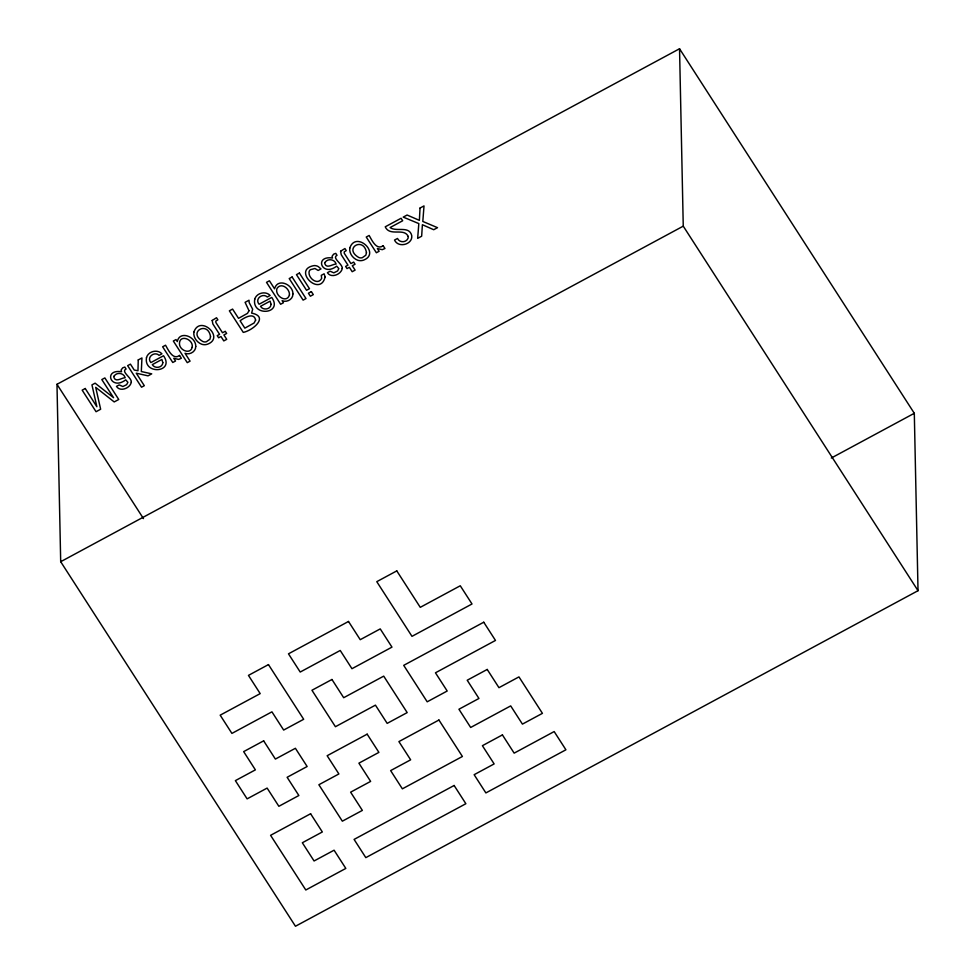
<?xml version="1.0" encoding="UTF-8"?>
<svg xmlns="http://www.w3.org/2000/svg" width="975" height="975" viewBox="0 0 975 975"><rect width="100%" height="100%" fill="white"/><g stroke="black" fill="none" stroke-linecap="round" stroke-linejoin="round"><path stroke-width="1.46" d="M56.977 384.308L679.538 48.75L914.306 413.29L918.023 590.692L295.462 926.25L60.694 561.71L56.977 384.308L143.471 518.615M60.694 561.71L683.256 226.151L679.538 48.75M831.297 458.031L914.306 413.29M683.256 226.151L918.023 590.692M325.114 276.888C320.288 298.033 291.488 269.356 314.182 265.59A6.862 6.264 -1.2 0 1 318.386 266.687L320.982 268.929L318.155 270.453L314.925 268.491L310.391 269.709A4.119 3.766 -1.2 0 0 309.014 272.5C308.636 278.667 318.021 285.626 321.677 278.375L321.299 275.328L324.114 273.804L325.114 276.888M138.243 359.933L137.975 370.756L134.233 370.037L130.431 364.138L127.64 365.637L141.533 387.209L144.312 385.698L136.256 373.181L148.005 375.85L151.71 373.852L141.314 371.524L141.948 357.935L138.243 359.933M408.184 236.425L408.098 238.18C406.356 242.738 399.531 242.958 397.483 238.473L394.534 240.057C398.275 248.442 412.986 244.457 411.73 235.536C409.171 225.347 396.374 232.257 390.085 227.553L402.675 220.764L401.078 218.266L385.235 226.809C389.781 236.949 403.991 227.382 408.184 236.425M420.042 208.041L419.372 220.35L407.099 215.024L403.236 217.108L418.823 223.592L417.653 238.375L421.663 236.218L422.394 224.713L433.704 229.722L437.519 227.675L422.809 221.447L424.015 205.896L420.042 208.041M210.539 336.716L209.918 339.251L206.408 341.725A4.57 4.18 -1.2 0 1 202.666 341.408C187.176 332.17 208.004 320.202 210.539 336.716M366.454 252.683L365.832 255.218L362.322 257.68A4.57 4.18 -1.2 0 1 358.568 257.363C343.09 248.137 363.919 236.169 366.454 252.683M193.867 332.134C193.123 337.35 197.023 342.566 201.837 344.273A8.251 7.532 -1.2 0 0 207.419 344.236C225.457 337.679 199.875 314.169 193.867 332.134M349.781 248.101C349.038 253.317 352.938 258.521 357.752 260.24A8.251 7.532 -1.2 0 0 363.334 260.203C381.371 253.634 355.79 230.137 349.781 248.101M195.756 346.418C195.89 351.658 189.698 355.192 185.043 353.316L190.076 361.14L187.261 362.651L173.331 341.018L176 339.58L177.292 341.591C179.571 330.062 196.133 336.728 195.756 346.418M131.308 382.115C130.394 388.087 120.157 392.352 116.464 386.38L119.182 384.918L122.874 386.527L126.628 384.674L127.896 382.298L125.738 379.836C110.809 391.28 102.802 368.855 121.546 371.743L121.107 370.013L122.655 367.88L124.824 367.063L126.08 369.013C120.486 371.609 131.832 377.678 131.308 382.115M342.249 268.418C341.335 274.389 331.086 278.655 327.405 272.683L330.123 271.221L333.816 272.829L337.569 270.977L338.837 268.6L336.68 266.151C321.75 277.582 313.743 255.158 332.487 258.046L332.048 256.327L333.596 254.183L335.766 253.366L337.021 255.316C331.427 257.912 342.773 263.981 342.249 268.418M292.914 293.962C293.109 299.325 286.76 302.786 282.104 300.653L283.445 302.738L280.629 304.261L266.516 282.348L269.417 280.788L274.584 288.819C277.4 277.534 293.268 284.42 292.914 293.962M255.621 320.117L254.085 323.005L244.847 328.136L240.094 320.775C243.896 317.972 254.085 311.707 255.621 320.117M146.494 357.606C143.508 375.29 175.122 372.45 163.52 355.753L150.869 362.578C146.165 357.179 154.635 350.963 159.083 355.339L161.935 353.803C157.475 348.965 148.176 351.244 146.494 357.606M162.837 362.651C162.593 367.855 154.745 369.013 152.307 364.626L161.887 359.458L162.837 362.651M254.719 299.276C251.733 316.96 283.335 314.121 271.733 297.424L259.094 304.249C254.377 298.85 262.848 292.634 267.296 297.009L270.148 295.474C265.688 290.635 256.388 292.914 254.719 299.276M271.05 304.322C270.806 309.526 262.957 310.684 260.52 306.308L270.112 301.141L271.05 304.322M249.003 310.708L247.467 313.377L238.534 318.337L232.574 309.087L229.369 310.818L243.25 332.378C252.44 330.696 269.514 316.704 251.611 313.097L252.671 309.233L249.161 302.579L249.027 300.215L245.091 302.335L249.003 310.708M114.026 376.179L113.843 377.337C115.732 382.834 121.546 377.715 125.202 377.727C123.813 372.755 116.598 371.877 114.026 376.179M324.967 262.494L324.785 263.64C326.674 269.137 332.487 264.018 336.143 264.042C334.754 259.07 327.539 258.18 324.967 262.494M192.209 347.197C190.442 354.949 179.424 350.342 179.449 343.688C179.546 333.864 193.611 339.251 192.209 347.197M212.184 320.458L212.867 323.956L219.57 334.364L217.23 335.619L218.619 337.777L220.959 336.521L223.787 340.909L226.724 339.324L223.897 334.937L226.651 333.45L225.262 331.293L222.507 332.78L215.902 322.53L215.804 321.092L217.864 319.824L216.523 317.74L212.184 320.458M340.58 251.257L341.262 254.755L347.965 265.163L345.625 266.419L347.015 268.576L349.355 267.321L352.182 271.708L355.107 270.124L352.292 265.736L355.046 264.249L353.657 262.092L350.903 263.579L344.285 253.317L344.187 251.891L346.259 250.624L344.918 248.54L340.58 251.257M289.441 295.035C286.528 304.066 274.133 295.206 277.071 288.32C281.434 281.921 290.05 289.002 289.441 295.035M179.546 355.461C172.819 360.47 168.114 349.55 165.543 345.211L162.642 346.783L172.77 362.493L175.524 361.018L173.769 358.3L178.644 359.422L181.338 358.252L179.546 355.461M383.151 245.724C376.423 250.721 371.719 239.813 369.147 235.475L366.247 237.035L376.374 252.757L379.129 251.27L377.386 248.552L382.261 249.673L384.954 248.503L383.151 245.724M85.239 388.501L82.168 390.146L96.062 411.718L100.644 409.232L95.708 387.343L114.197 401.932L118.743 399.482L104.861 377.922L101.814 379.567L113.588 397.715L95.123 383.175L91.955 384.881L96.866 406.733L85.239 388.501M292.11 276.998L289.209 278.558L303.103 300.117L306.004 298.557L292.11 276.998M299.41 273.061L296.461 274.645L306.54 290.294L309.489 288.71L299.41 273.061M311.366 291.623L308.417 293.219L310.355 296.217L313.304 294.621L311.366 291.623M396.788 570.887L376.777 581.673L411.986 636.346L472.01 603.988L460.273 585.768L420.262 607.34L396.788 570.887M268.466 664.597L248.454 675.382L260.191 693.615L220.179 715.175L231.916 733.407L271.928 711.835L283.664 730.056L303.676 719.282L268.466 664.597M348.502 621.465L288.478 653.823L300.215 672.043L340.226 650.471L351.963 668.704L391.974 647.132L380.238 628.899L360.238 639.685L348.502 621.465M331.951 679.477L311.951 690.263L335.424 726.716L375.436 705.144L387.173 723.377L407.184 712.591L383.711 676.138L343.688 697.71L331.951 679.477M263.652 740.842L243.652 751.628L255.389 769.86L235.377 780.634L247.114 798.866L267.126 788.08L278.862 806.301L298.862 795.515L287.125 777.294L307.137 766.508L295.401 748.288L275.389 759.074L263.652 740.842M483.746 622.221L403.711 665.352L427.196 701.805L447.196 691.019L435.459 672.799L495.483 640.441L483.746 622.221M367.161 734.163L327.149 755.723L338.886 773.955L318.874 784.741L342.347 821.182L362.359 810.396L350.622 792.175L370.634 781.389L358.898 763.169L378.897 752.383L367.161 734.163M487.22 669.447L467.208 680.233L478.944 698.466L458.933 709.239L470.669 727.472L510.693 705.9L522.429 724.12L542.429 713.347L518.956 676.894L498.956 687.68L487.22 669.447M438.933 720.025L398.909 741.597L410.646 759.818L390.634 770.603L402.37 788.836L462.406 756.478L438.933 720.025M310.598 813.747L270.587 835.319L305.797 889.992L345.82 868.42L334.084 850.2L314.072 860.974L302.335 842.753L322.335 831.967L310.598 813.747M502.418 734.906L482.406 745.692L494.142 763.925L474.143 774.698L485.879 792.931L565.914 749.787L554.166 731.567L514.154 753.139L502.418 734.906M454.131 785.484L354.083 839.414L365.82 857.634L465.867 803.717L454.131 785.484"/></g></svg>
